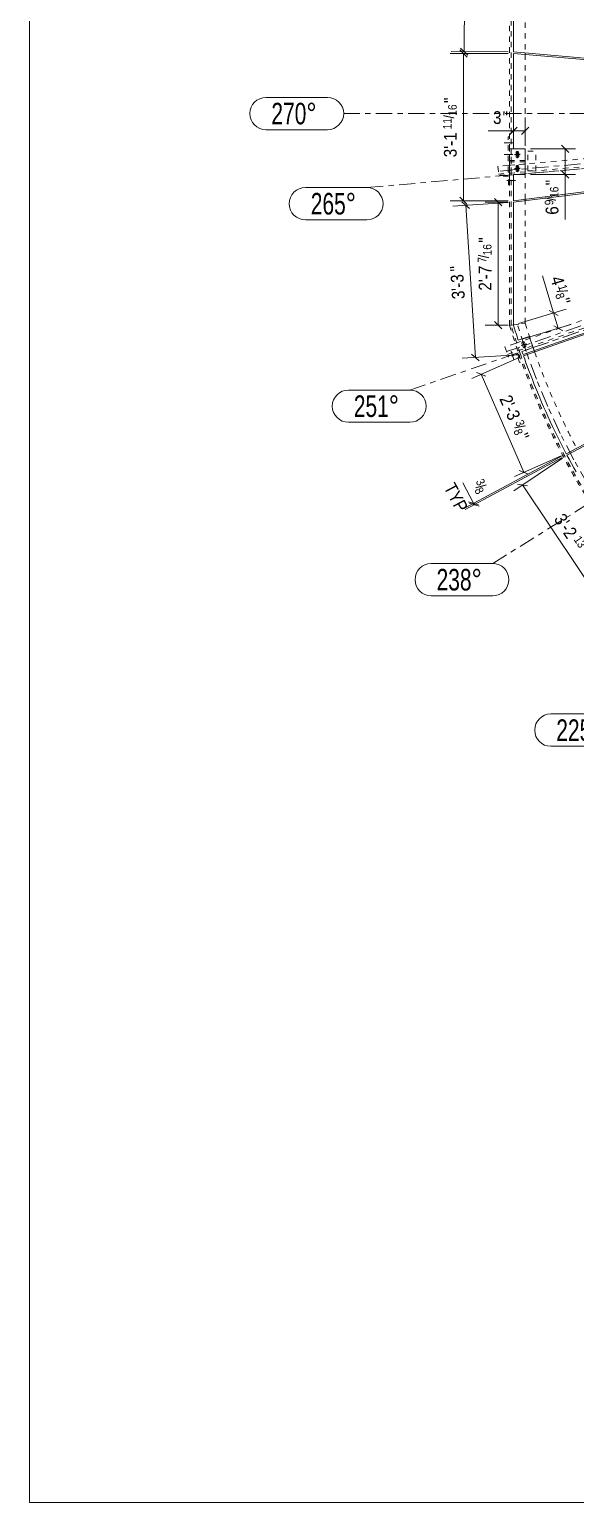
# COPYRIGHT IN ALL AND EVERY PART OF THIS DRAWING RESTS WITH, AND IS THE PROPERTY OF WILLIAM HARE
# Model space of a CAD drawing. Header units: millimetres. Extents: x -16923 to 12967, y -5402 to 13813.
# Drawn here: x -16923 to -13373, y -5402 to 4174 of the extents above; entities that cross this region are included whole.
import ezdxf

# ---------------------------------------------------------------- set-up
doc = ezdxf.new("R2010")
doc.units = ezdxf.units.MM
doc.header["$LTSCALE"] = 35
for name, pattern in [('XKITLINE00', [0]), ('XKITLINE01', [4, 1, -1, 1, -1]), ('XKITLINE03', [6, 3, -1, 1, -1])]:
    doc.linetypes.add(name, pattern=pattern)
for name, color, linetype, lineweight in [('Bolt', 3, 'Continuous', 0), ('Dimension', 7, 'Continuous', 0), ('Drawing sheet', 5, 'Continuous', 0), ('Grid', 1, 'Continuous', 0), ('Part', 2, 'Continuous', 0)]:
    doc.layers.add(name, color=color, linetype=linetype, lineweight=lineweight)
doc.styles.add('ARIAL', font='arial.ttf')
doc.styles.add('ARIAL_NARROW', font='ARIALN.TTF')

msp = doc.modelspace()

# ---------------------------------------------------------------- linework, layer by layer
at = {"layer": 'Bolt', "color": 8, "linetype": 'XKITLINE00', "lineweight": 0}
for p, q in [((-13781.355253, 3438.232433), (-13836.917754, 3438.232434)), ((-13781.355253, 3362.032436), (-13836.917754, 3362.032437)), ((-13733.730254, 3361.393855), (-13768.655253, 3361.393855)), ((-13733.796704, 3362.915812), (-13768.588803, 3359.871897)), ((-13759.924003, 3373.300105), (-13759.259381, 3376.641405)), ((-13759.924003, 3349.487605), (-13759.924003, 3373.300105)), ((-13759.259381, 3376.641405), (-13757.366681, 3379.474032)), ((-13757.366681, 3379.474032), (-13754.534054, 3381.366732)), ((-13754.534054, 3381.366732), (-13751.192753, 3382.031354)), ((-13752.714711, 3378.789904), (-13749.670796, 3343.997805)), ((-13751.192753, 3382.031354), (-13747.851453, 3381.366732)), ((-13751.192753, 3378.856354), (-13751.192753, 3343.931355)), ((-13747.851453, 3381.366732), (-13745.018826, 3379.474032)), ((-13745.018826, 3379.474032), (-13743.126126, 3376.641405)), ((-13743.126126, 3376.641405), (-13742.461504, 3373.300105)), ((-13742.461504, 3373.300105), (-13742.461504, 3349.487605)), ((-13768.655253, 3270.388167), (-13733.730254, 3270.388167)), ((-13768.588803, 3268.86621), (-13733.796704, 3271.910124)), ((-13759.259381, 3346.146304), (-13759.924003, 3349.487605)), ((-13759.924003, 3282.294417), (-13759.259381, 3285.635718)), ((-13759.924003, 3258.481917), (-13759.924003, 3282.294417)), ((-13759.259381, 3255.140616), (-13759.924003, 3258.481917)), ((-13757.366681, 3343.313677), (-13759.259381, 3346.146304)), ((-13759.259381, 3285.635718), (-13757.366681, 3288.468345)), ((-13754.534054, 3341.420977), (-13757.366681, 3343.313677)), ((-13757.366681, 3288.468345), (-13754.534054, 3290.361044)), ((-13751.192753, 3340.756355), (-13754.534054, 3341.420977)), ((-13754.534054, 3290.361044), (-13751.192753, 3291.025667)), ((-13749.670796, 3252.992117), (-13752.714711, 3287.784216)), ((-13747.851453, 3341.420977), (-13751.192753, 3340.756355)), ((-13751.192753, 3291.025667), (-13747.851453, 3290.361044)), ((-13751.192753, 3252.925667), (-13751.192753, 3287.850667)), ((-13745.018826, 3343.313677), (-13747.851453, 3341.420977)), ((-13747.851453, 3290.361044), (-13745.018826, 3288.468345)), ((-13743.126126, 3346.146304), (-13745.018826, 3343.313677)), ((-13745.018826, 3288.468345), (-13743.126126, 3285.635718)), ((-13742.461504, 3349.487605), (-13743.126126, 3346.146304)), ((-13743.126126, 3285.635718), (-13742.461504, 3282.294417)), ((-13742.461504, 3258.481917), (-13743.126126, 3255.140616)), ((-13742.461504, 3282.294417), (-13742.461504, 3258.481917)), ((-13819.455253, 3192.773207), (-13763.892752, 3192.773207)), ((-13819.455253, 3192.773207), (-13763.892752, 3192.773207)), ((-13757.366681, 3252.307989), (-13759.259381, 3255.140616)), ((-13754.534054, 3250.41529), (-13757.366681, 3252.307989)), ((-13751.192753, 3249.750667), (-13754.534054, 3250.41529)), ((-13747.851453, 3250.41529), (-13751.192753, 3249.750667)), ((-13745.018826, 3252.307989), (-13747.851453, 3250.41529)), ((-13743.126126, 3255.140616), (-13745.018826, 3252.307989)), ((-13725.712365, 2119.991322), (-13692.680672, 2131.365046)), ((-13721.790277, 2137.468942), (-13720.92266, 2140.76439)), ((-13721.330738, 2134.092334), (-13721.790277, 2137.468942)), ((-13713.578146, 2111.577173), (-13721.330738, 2134.092334)), ((-13720.92266, 2140.76439), (-13718.85997, 2143.476962)), ((-13718.85997, 2143.476962), (-13715.916245, 2145.193688)), ((-13715.916245, 2145.193688), (-13712.539637, 2145.653227)), ((-13703.509657, 2109.162338), (-13714.883381, 2142.19403)), ((-13711.86142, 2108.633448), (-13713.578146, 2111.577173)), ((-13712.539637, 2145.653227), (-13709.244189, 2144.78561)), ((-13709.148848, 2106.570758), (-13711.86142, 2108.633448)), ((-13709.244189, 2144.78561), (-13706.531617, 2142.72292)), ((-13706.531617, 2142.72292), (-13704.814891, 2139.779196)), ((-13704.814891, 2139.779196), (-13697.0623, 2117.264035)), ((-13699.533067, 2107.879406), (-13702.476792, 2106.16268)), ((-13697.470378, 2110.591978), (-13699.533067, 2107.879406)), ((-13696.60276, 2113.887426), (-13697.470378, 2110.591978)), ((-13697.0623, 2117.264035), (-13696.60276, 2113.887426)), ((-13791.811927, 2082.120663), (-13773.722546, 2029.585286)), ((-13791.811927, 2082.120663), (-13773.722546, 2029.585286)), ((-13705.853401, 2105.703141), (-13709.148848, 2106.570758)), ((-13702.476792, 2106.16268), (-13705.853401, 2105.703141))]:
    msp.add_line(p, q, dxfattribs=at)
for centre in [(-13751.192753, 3361.393855), (-13751.192753, 3270.388167)]:
    msp.add_circle(centre, 8.73125, dxfattribs=at)
at = {"layer": 'Dimension', "color": 7, "linetype": 'XKITLINE00', "lineweight": 0}
for p, q in [((-14096.492245, 4029.964956), (-14090.806943, 5022.63242)), ((-13811.592179, 4028.333249), (-14181.918182, 4030.454216)), ((-14125.105125, 4042.178681), (-14077.958781, 3995.032336)), ((-14119.930022, 4053.67275), (-14073.054468, 4006.257162)), ((-13811.592753, 4018.605509), (-14186.959291, 4018.605509)), ((-14101.531953, 3060.907234), (-14101.531953, 4018.605509)), ((-13776.592753, 3434.493855), (-13776.592753, 3601.449279)), ((-13700.392753, 3434.156811), (-13700.392753, 3601.449279)), ((-13776.592753, 3516.021935), (-13940.350196, 3516.021935)), ((-13776.592753, 3516.021935), (-13940.350196, 3516.021935)), ((-13753.019581, 3539.595107), (-13800.165926, 3492.448763)), ((-13776.592753, 3516.021935), (-13700.392753, 3516.021935)), ((-13676.819581, 3539.595107), (-13723.965926, 3492.448763)), ((-13665.392753, 3399.156812), (-13373.456254, 3399.156824)), ((-13463.704428, 3422.729992), (-13416.558081, 3375.58365)), ((-13440.131248, 3232.288177), (-13440.131254, 3399.156821)), ((-13665.392747, 3232.288168), (-13373.456248, 3232.288179)), ((-13463.704421, 3255.861348), (-13416.558075, 3208.715005)), ((-13440.131248, 3232.288177), (-13440.131236, 2938.721218)), ((-13440.131248, 3232.288177), (-13440.131236, 2938.721218)), ((-14125.105125, 3084.480406), (-14077.958781, 3037.334062)), ((-13898.968586, 3074.931955), (-13851.828975, 3027.778878)), ((-13811.592753, 3060.907234), (-14186.959291, 3060.907234)), ((-13811.523602, 3049.142261), (-14171.646075, 3026.47102)), ((-14111.395216, 3053.883907), (-14061.379822, 3009.79291)), ((-14024.10187, 2042.458851), (-14086.387519, 3031.838409)), ((-13811.592753, 3051.346304), (-13960.826123, 3051.367617)), ((-13875.512817, 2252.851433), (-13875.39878, 3051.355417)), ((-13515.414321, 2331.640963), (-13588.280874, 2573.248425)), ((-13515.414321, 2331.640963), (-13588.280874, 2573.248425)), ((-13743.198481, 2262.943389), (-13433.625659, 2356.307659)), ((-13486.038592, 2315.878493), (-13544.79005, 2347.403433)), ((-13515.414321, 2331.640963), (-13485.330348, 2231.889953)), ((-13811.707694, 2252.842321), (-13960.94016, 2252.863633)), ((-13899.082622, 2276.427972), (-13851.943011, 2229.274895)), ((-13713.114508, 2163.192378), (-13403.541686, 2256.556649)), ((-13455.954619, 2216.127483), (-13514.706077, 2247.652422)), ((-13749.237954, 2059.762703), (-14109.360426, 2037.091463)), ((-14049.109567, 2064.50435), (-13999.094173, 2020.413353)), ((-13743.242974, 2038.988587), (-14047.731706, 1906.22945)), ((-13955.583402, 1920.690335), (-14017.643497, 1945.064507)), ((-13986.613449, 1932.877421), (-13708.843069, 1295.799234)), ((-13464.277533, 1399.437224), (-14095.078779, 1063.253438)), ((-13459.835994, 1391.016824), (-14090.601346, 1054.852168)), ((-13458.00575, 1387.966918), (-13773.795638, 1175.920585)), ((-13465.473304, 1401.910091), (-13769.961325, 1269.151263)), ((-13677.813022, 1283.612148), (-13739.873116, 1307.98632)), ((-14036.238467, 1094.61222), (-14106.338922, 1226.145792)), ((-14036.238467, 1094.61222), (-14106.338922, 1226.145792)), ((-13685.730279, 1206.660128), (-13751.153603, 1219.518753)), ((-13718.441941, 1213.08944), (-13168.747707, 394.457593)), ((-14004.348271, 1084.896032), (-14068.128663, 1104.328408)), ((-13999.870837, 1076.494762), (-14063.651229, 1095.927138)), ((-14036.238467, 1094.61222), (-14031.761033, 1086.21095))]:
    msp.add_line(p, q, dxfattribs=at)
at = {"layer": 'Dimension', "color": 3}
for p in [(-14096.492245, 4029.964956), (-14101.531953, 4018.605509), (-13776.592753, 3516.021935), (-13700.392753, 3516.021935), (-13440.131254, 3399.156821), (-13440.131248, 3232.288177), (-14101.531953, 3060.907234), (-14086.387519, 3031.838409), (-13875.39878, 3051.355417), (-13515.414321, 2331.640963), (-13875.512817, 2252.851433), (-13485.330348, 2231.889953), (-14024.10187, 2042.458851), (-13986.613449, 1932.877421), (-13708.843069, 1295.799234), (-13718.441941, 1213.08944), (-14036.238467, 1094.61222), (-14031.761033, 1086.21095)]:
    msp.add_point(p, dxfattribs=at)
at = {"layer": 'Drawing sheet', "color": 5, "linetype": 'XKITLINE00', "lineweight": 0}
for p, q in [((-16922.616027, 13813.261656), (-16922.616027, -5401.738344)), ((-16922.616027, -5401.738344), (12967.383973, -5401.738344))]:
    msp.add_line(p, q, dxfattribs=at)
at = {"layer": 'Grid', "color": 1, "linetype": 'XKITLINE00', "lineweight": 0}
for p, q in [((-15385.163457, 3732.696377), (-14985.192753, 3732.696377)), ((-15385.163457, 3522.696377), (-14985.192753, 3522.696377)), ((-15129.008, 3146.592318), (-14729.037297, 3146.592318)), ((-15129.008, 2936.592318), (-14729.037297, 2936.592318)), ((-14849.273271, 1830.543889), (-14449.302568, 1830.543889)), ((-14849.273271, 1620.543889), (-14449.302568, 1620.543889)), ((-14311.23135, 702.515543), (-13911.260647, 702.515543)), ((-14311.23135, 492.515543), (-13911.260647, 492.515543)), ((-13533.228244, -275.56841), (-13133.257541, -275.56841)), ((-13533.228244, -485.56841), (-13133.257541, -485.56841))]:
    msp.add_line(p, q, dxfattribs=at)
at = {"layer": 'Grid', "color": 1, "linetype": 'XKITLINE03', "lineweight": 0}
for p, q in [((-14729.037297, 3146.592318), (-9055.658681, 3642.948632)), ((-14449.302568, 1830.543889), (-9064.527003, 3684.670804)), ((-13911.260647, 702.515543), (-9081.584337, 3720.432248)), ((-14880.192753, 3627.696377), (-9054.992753, 3627.696377))]:
    msp.add_line(p, q, dxfattribs=at)
at = {"layer": 'Grid', "color": 1, "linetype": 'XKITLINE00', "lineweight": 0}
for centre, start, end in [((-15385.163457, 3627.696377), 90, 270), ((-14985.192753, 3627.696377), 270, 90), ((-15129.008, 3041.592318), 90, 270), ((-14729.037297, 3041.592318), 270, 90), ((-14849.273271, 1725.543889), 90, 270), ((-14449.302568, 1725.543889), 270, 90), ((-14311.23135, 597.515543), 90, 270), ((-13911.260647, 597.515543), 270, 90), ((-13533.228244, -380.56841), 90, 270)]:
    msp.add_arc(centre, 105, start, end, dxfattribs=at)
at = {"layer": 'Part', "color": 8, "linetype": 'XKITLINE01', "lineweight": 0}
for p, q in [((-13792.467753, 5004.371169), (-13792.467753, 3323.293855)), ((-13700.392753, 4989.923146), (-13700.392753, 4021.501538)), ((-13801.992753, 3323.293855), (-13801.992753, 4619.725746)), ((-13700.392753, 4021.501538), (-13700.392753, 4011.973864)), ((-13700.392753, 4011.973864), (-13700.392753, 3323.293855)), ((-13811.517753, 3247.584167), (-13811.517753, 3475.849197)), ((-13811.517753, 3475.849197), (-13801.992753, 3475.849197)), ((-13801.992753, 3323.293855), (-13801.992753, 3475.849197)), ((-13872.949631, 3234.238797), (-12292.804416, 3372.48359)), ((-13865.492753, 3222.142677), (-12316.356811, 3357.67451)), ((-13811.517753, 3290.607437), (-12321.196559, 3420.993647)), ((-13801.992753, 3241.280048), (-13801.992753, 3399.156811)), ((-13700.392753, 3399.156811), (-13801.992753, 3399.156811)), ((-13792.467753, 3241.280048), (-13792.467753, 3399.156811)), ((-13700.392753, 3300.329615), (-13700.392753, 3399.156811)), ((-13682.929032, 3255.321789), (-13682.894231, 3382.321784)), ((-13682.894231, 3382.321784), (-13632.094233, 3382.307864)), ((-13632.129034, 3255.307869), (-13632.094233, 3382.307864)), ((-13811.517753, 3290.607437), (-13877.377143, 3284.845487)), ((-13877.377143, 3284.845487), (-13871.842753, 3221.587124)), ((-13700.392753, 3323.293855), (-13801.992753, 3323.293855)), ((-13801.992753, 3313.768855), (-13801.992753, 3323.293855)), ((-13700.392753, 3313.768855), (-13801.992753, 3313.768855)), ((-13801.992753, 3313.768855), (-13801.992753, 3227.698207)), ((-13801.992753, 3247.584167), (-13801.992753, 3313.768855)), ((-13801.992753, 3291.440767), (-13700.392753, 3300.329615)), ((-13801.992753, 3260.09964), (-13792.467753, 3260.09964)), ((-13792.467753, 2251.179065), (-13792.467753, 3313.768855)), ((-13700.392753, 3070.486785), (-13700.392753, 3313.768855)), ((-13871.842753, 3221.587124), (-13865.492753, 3222.142677)), ((-13865.492753, 3221.348207), (-13865.492753, 3227.698207)), ((-13865.492753, 3227.698207), (-13801.992753, 3227.698207)), ((-13808.342753, 3221.348207), (-13865.492753, 3221.348207)), ((-13801.992753, 3247.584167), (-13811.517753, 3247.584167)), ((-13808.342753, 3164.198207), (-13808.342753, 3221.348207)), ((-13801.992753, 3164.198207), (-13808.342753, 3164.198207)), ((-13792.467753, 3241.280048), (-13801.992753, 3241.280048)), ((-13801.992753, 3227.698207), (-13801.992753, 3164.198207)), ((-13801.992753, 3164.198207), (-13801.992753, 3227.698207)), ((-13801.992753, 2249.681502), (-13801.992753, 3164.198207)), ((-13682.929032, 3255.321789), (-13632.129034, 3255.307869)), ((-13700.392753, 3060.92037), (-13700.392753, 3070.486785)), ((-13700.392753, 2265.655505), (-13700.392753, 3060.92037)), ((-13815.212244, 2062.310477), (-12140.084259, 2639.103297)), ((-13764.363822, 2133.546124), (-12179.231892, 2679.350817)), ((-12159.516445, 2618.980476), (-13744.787727, 2073.1278)), ((-13801.992767, 2249.681534), (-13776.707578, 2253.65695)), ((-13801.992767, 2249.681534), (-13742.027515, 2064.60887)), ((-13801.992753, 2249.681502), (-13776.707578, 2253.65695)), ((-13792.467562, 2251.179095), (-13700.390679, 2265.655831)), ((-13733.027887, 2067.728536), (-13792.467562, 2251.179095)), ((-13776.707578, 2253.65695), (-13700.392753, 2265.655505)), ((-13646.031483, 2097.885317), (-13700.390679, 2265.655831)), ((-13764.363822, 2133.546124), (-13831.751106, 2110.342821)), ((-13831.751106, 2110.342821), (-13811.077528, 2050.302391)), ((-13811.077528, 2050.302391), (-13751.037099, 2070.975969)), ((-13811.077528, 2050.30239), (-13751.037099, 2070.975968)), ((-13809.01017, 2044.298347), (-13811.077528, 2050.30239)), ((-13754.973784, 2062.904567), (-13809.01017, 2044.298347)), ((-13736.367564, 2008.868181), (-13754.973784, 2062.904567)), ((-13744.787727, 2073.1278), (-13751.037099, 2070.975969)), ((-13751.037099, 2070.975968), (-13730.363521, 2010.935539)), ((-13730.363521, 2010.935539), (-13736.367564, 2008.868181))]:
    msp.add_line(p, q, dxfattribs=at)
at = {"layer": 'Part', "color": 2, "linetype": 'XKITLINE00', "lineweight": 0}
for p, q in [((-13776.592753, 4028.132797), (-13776.592753, 4672.499832)), ((-12341.412297, 3903.237078), (-13776.592753, 4028.132797)), ((-13776.592753, 4018.605509), (-13776.592753, 3399.493855)), ((-13776.592753, 4018.605509), (-12342.111121, 3893.763356)), ((-13776.592753, 3399.493855), (-13700.392748, 3399.493855)), ((-13700.392747, 3232.288166), (-13700.392748, 3399.493855)), ((-13776.593658, 3051.341093), (-12328.287415, 3233.408826)), ((-13776.592753, 3060.907234), (-12329.450153, 3242.836057)), ((-13776.592753, 3232.288165), (-13700.392747, 3232.288166)), ((-13776.592753, 3060.907234), (-13776.592753, 3232.288165)), ((-13776.707578, 2253.657003), (-13776.593658, 3051.341093)), ((-13714.307105, 2061.961749), (-12179.609655, 2599.537456)), ((-13711.1599, 2052.977024), (-12176.622929, 2590.496507)), ((-13770.966861, 2234.802223), (-13776.707578, 2253.657003)), ((-13765.147953, 2215.971428), (-13770.966861, 2234.802223)), ((-13759.250954, 2197.164941), (-13765.147953, 2215.971428)), ((-13753.275966, 2178.383087), (-13759.250954, 2197.164941)), ((-13747.116746, 2159.299011), (-13753.275966, 2178.383087)), ((-13747.116746, 2159.299011), (-13745.238749, 2153.563082)), ((-13745.238749, 2153.563082), (-13673.568322, 2178.241304)), ((-13673.568322, 2178.241304), (-13648.76003, 2106.192791)), ((-11995.143849, 2174.532609), (-13433.39023, 1415.898528)), ((-13428.948691, 1407.478128), (-11990.862773, 2166.02757)), ((-13721.011686, 2081.314551), (-13648.76003, 2106.192791)), ((-13719.44274, 2076.748636), (-13721.011686, 2081.314551)), ((-13714.307105, 2061.961749), (-13719.44274, 2076.748636)), ((-13711.1599, 2052.977024), (-13703.140432, 2030.339228)), ((-13695.006607, 2007.742269), (-13703.140432, 2030.339228)), ((-13686.75863, 1985.186726), (-13695.006607, 2007.742269)), ((-13678.396711, 1962.673175), (-13686.75863, 1985.186726)), ((-13666.167099, 1930.358106), (-13678.396711, 1962.673175)), ((-13653.702739, 1898.132856), (-13666.167099, 1930.358106)), ((-13653.702739, 1898.132856), (-13641.004292, 1865.999128)), ((-13641.004292, 1865.999128), (-13625.565965, 1827.825236)), ((-13609.797283, 1789.786616), (-13625.565965, 1827.825236)), ((-13593.699429, 1751.886127), (-13609.797283, 1789.786616)), ((-13580.363482, 1721.161671), (-13593.699429, 1751.886127)), ((-13580.363482, 1721.161671), (-13566.811208, 1690.532019)), ((-13566.811208, 1690.532019), (-13553.043282, 1659.998694)), ((-13537.492098, 1626.184593), (-13553.043282, 1659.998694)), ((-13521.676434, 1592.493386), (-13537.492098, 1626.184593)), ((-13505.597258, 1558.92714), (-13521.676434, 1592.493386)), ((-13482.064869, 1510.981288), (-13505.597258, 1558.92714)), ((-13457.994845, 1463.303074), (-13482.064869, 1510.981288)), ((-13433.39023, 1415.898528), (-13457.994845, 1463.303074)), ((-13414.335305, 1380.05818), (-13428.948691, 1407.478128)), ((-13399.542863, 1352.734412), (-13414.335305, 1380.05818)), ((-13399.542863, 1352.734412), (-13384.571999, 1325.507994)), ((-13384.571999, 1325.507994), (-13369.423352, 1298.380091))]:
    msp.add_line(p, q, dxfattribs=at)
at = {"layer": 'Part', "color": 8, "linetype": 'XKITLINE03', "lineweight": 0}
for p, q in [((-12294.464733, 3391.461099), (-13874.609948, 3253.216306)), ((-12146.286333, 2657.115426), (-13821.414317, 2080.322606)), ((-13694.029499, 2081.247093), (-13751.191718, 2257.668666)), ((-13627.301444, 1900.705981), (-13694.029499, 2081.247093)), ((-13553.283931, 1723.028931), (-13627.301444, 1900.705981)), ((-13472.099509, 1548.510118), (-13553.283931, 1723.028931)), ((-13383.882595, 1377.438488), (-13472.099509, 1548.510118)), ((-13288.779245, 1210.097282), (-13383.882595, 1377.438488))]:
    msp.add_line(p, q, dxfattribs=at)
at = {"layer": 'Part', "color": 8, "linetype": 'XKITLINE01', "lineweight": 0}
for centre, radius, start, end in [((-9224.594271, 3630.549938), 4781.147827, 199.1185662623, 217.7707759451), ((-9224.594271, 3630.549938), 4771.622827, 199.1185662623, 217.7707759451), ((-9224.594271, 3630.549938), 4679.547827, 199.1185662623, 199.2573212762), ((-9224.594273, 3630.549938), 4679.547826, 199.2573212762, 199.373890608), ((-9224.594271, 3630.549938), 4679.547827, 199.373890608, 207.75222016)]:
    msp.add_arc(centre, radius, start, end, dxfattribs=at)

# ---------------------------------------------------------------- texts
at = {"layer": 'Dimension', "color": 3, "style": 'ARIAL', "width": 0.85}
for s, height, rotation, p in [('"', 83.343747, 90.0002104591, (-14145.287416, 3696.462693)), ('16', 55.5624992, 90.0002104591, (-14145.287416, 3614.041369)), ('11', 55.5624992, 90.0002104591, (-14178.624916, 3525.442515)), ('/', 66.674999, 90.0002104591, (-14161.956166, 3595.50878)), ("3'-1", 83.3437467, 90.0002104591, (-14145.287416, 3343.616411)), ('"', 83.343747, 90.0002104591, (-13483.886714, 3161.600631)), ('9', 55.562499, 90.0002104591, (-13517.224209, 3031.791113)), ('/', 66.674999, 90.0002104591, (-13500.55546, 3060.646717)), ('16', 55.5624992, 90.0002104591, (-13483.886711, 3079.179306)), ('6', 83.343747, 90.0002104591, (-13483.886706, 2969.975123)), ('"', 83.343747, 89.9944808812, (-13919.19183, 2788.210663)), ('7', 55.562499, 89.9944808812, (-13952.547868, 2658.40591)), ('/', 66.674999, 89.9944808812, (-13935.874997, 2687.259132)), ('16', 55.5624992, 89.9944808812, (-13919.203601, 2705.78934)), ('"', 83.343747, 93.6041149905, (-14103.386958, 2605.455047)), ("2'-7", 83.3437467, 89.9944808812, (-13919.236335, 2476.575047)), ("3'-3", 83.3437467, 93.6041149905, (-14091.962848, 2423.988186)), ('4', 83.343747, -73.2182766398, (-13537.364719, 2555.959905)), ('1', 55.562499, -73.2182766398, (-13487.59815, 2506.402924)), ('8', 55.562499, -73.2182766398, (-13505.832586, 2451.407152)), ('/', 66.674999, -73.2182766398, (-13495.22501, 2473.96338)), ('"', 83.343747, -73.2182766398, (-13493.933224, 2411.951812)), ("2'-3", 83.3437467, -66.4401859234, (-13869.539941, 1773.843432)), ('3', 55.562499, -66.4401859234, (-13766.310444, 1620.494836)), ('8', 55.562499, -66.4401859234, (-13777.929952, 1563.732026)), ('/', 66.674999, -66.4401859234, (-13770.057301, 1587.382088)), ('"', 83.343747, -66.4401859234, (-13761.459303, 1525.955891)), ('3', 55.562499, -61.9424672316, (-14023.605381, 1234.822988)), ('TYP', 83.3437467, -61.9424672316, (-14232.299405, 1197.449833)), ('8', 55.562499, -61.9424672316, (-14031.706261, 1179.140995)), ('/', 66.674999, -61.9424672316, (-14022.807051, 1197.883962)), ("3'-2", 83.3437467, -56.1212160331, (-13516.609763, 991.001301)), ('13', 55.5624992, -56.1212160331, (-13387.571563, 858.63339))]:
    msp.add_text(s, height=height, rotation=rotation, dxfattribs=at).set_placement(p)
for s, p in [('3', (-13909.096289, 3559.777404)), ('"', (-13847.280298, 3559.777404))]:
    msp.add_text(s, height=83.343747, dxfattribs=at).set_placement(p)
at = {"layer": 'Grid', "color": 3, "style": 'ARIAL_NARROW', "width": 0.85}
for s, p in [('270°', (-15350.163457, 3557.696377)), ('265°', (-15094.008, 2971.592318)), ('251°', (-14814.273271, 1655.543889)), ('238°', (-14276.23135, 527.515543)), ('225°', (-13498.228244, -450.56841))]:
    msp.add_text(s, height=140, dxfattribs=at).set_placement(p)

doc.saveas('drawing.dxf')
